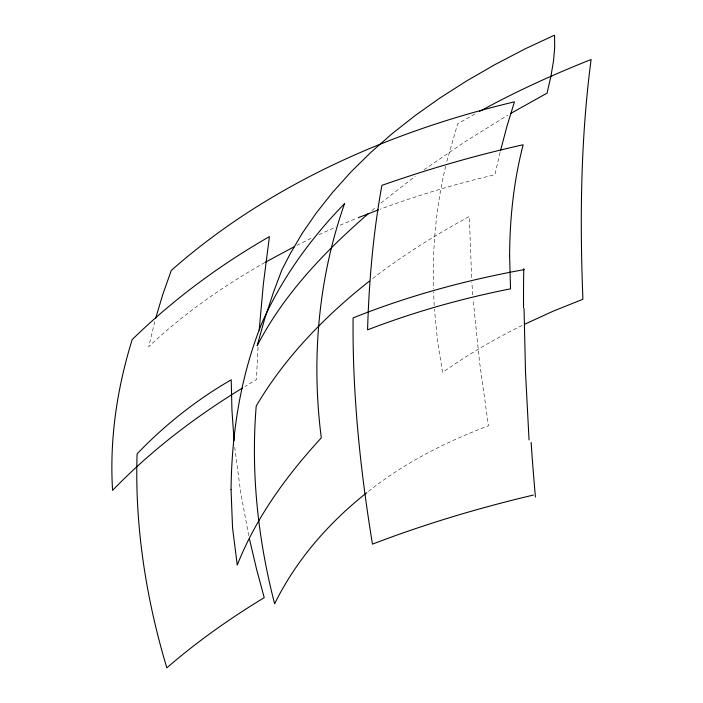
<?xml version="1.0" encoding="UTF-8"?>
<svg xmlns="http://www.w3.org/2000/svg" width="703" height="703" viewBox="0 0 703 703"><rect width="100%" height="100%" fill="white"/><g stroke="black" fill="none" stroke-linecap="round" stroke-linejoin="round"><path stroke-width="0.53" stroke-dasharray="3.52 2.64" d="M258.071 347.291L256.393 379.629L245.022 386.457M445.658 166.172C436.176 206.339 432.275 247.772 433.461 289.003M500.061 152.446L494.921 174.748C456.001 183.843 417.644 195.311 380.174 209.213M446.809 161.391L457.688 123.737L476.151 113.341M154.801 321.552L148.728 346.72C183.457 313.679 223.185 286.253 264.759 262.571M371.852 210.619L376.325 206.84M380.85 203.07L415.28 176.181M368.46 491.362C404.401 462.882 445.676 441.923 488.453 425.798L479.428 361.122L473.093 299.135M372.757 278.511C403.091 255.101 435.684 234.723 469.349 216.471L471.695 279.891M424.041 169.774L464.999 141.742L507.821 115.16M296.877 245.365L312.624 237.632M522.074 325.489C494.385 338.987 467.776 354.681 442.6 372.423L437.635 341.623L434.436 309.153M318.995 234.626L335.955 226.981M340.041 225.215L356.562 218.343M248.748 535.677L240.654 492.311L234.732 447.354M472.75 294.829L471.836 282.017M434.199 305.462L433.549 291.736"/><path stroke-width="1.05" d="M259.196 330.094L263.388 283.722L269.425 236.612C219.67 265.128 173.237 299.487 132.19 339.584C117.093 388.214 109.378 439.428 112.585 490.36C151.022 450.553 195.381 416.809 242.526 387.986M500.466 150.785L506.986 126.215L514.447 101.838C389.62 131.496 268.177 184.994 171.286 270.418L162.78 294.478L155.679 318.283M368.539 213.457C324.935 251.358 283.854 293.995 257.166 345.779L264.803 318.415L273.669 291.736L281.868 269.926L290.102 253.95L302.264 233.273L316.288 212.947L332.791 192.147L351.043 171.866L371.193 152.041L392.353 133.491L415.394 115.38L440.122 97.875L466.291 81.144L495.176 64.465L525.651 48.604L554.562 35.15L554.676 47.619L553.586 60.423L550.906 76.355L547.075 93.13L510.773 113.42M366.834 492.636C328.855 522.68 296.033 560.142 274.627 603.798C257.931 539.456 250.743 472.363 256.217 406.018C284.943 357.229 325.129 316.06 369.374 281.147M265.506 262.149L294.539 246.551M479.42 111.54L480.237 111.092M481.063 110.643C516.547 91.162 553.489 74.43 591.109 59.527C580.634 138.948 579.755 219.327 582.901 299.267L553.182 311.165L524.482 324.303M358.231 217.675L378.469 209.846M533.349 495.07C478.752 507.961 424.876 524.078 372.476 544.131C360.208 469.402 352.317 393.715 353.099 317.905C408.232 295.831 465.852 280.189 524.253 269.601M249.416 538.797L256.586 569.298L264.214 597.673C229.951 618.42 197.112 641.611 166.831 667.85C146.066 598.613 134.686 526.248 137.085 453.866C164.783 424.92 196.532 399.849 231.217 379.787L231.928 409.902L234.081 440.693M529.043 439.911L525.51 372.37L524.043 308.626M523.542 307.8A732.043 188.606 79.7 0 1 523.779 268.722M535.44 497.039A711.225 179.493 79.9 0 1 531.125 442.38M231.05 489.683L232.544 527.909L237.263 565.036C256.068 517.364 286.798 475.36 321.306 437.855C311.174 359.365 318.266 278.37 344.602 203.589C310.585 238.475 281.481 278.652 261.771 323.354C240.611 375.947 231.621 433.136 231.05 489.683M509.613 256.024L510.527 288.845C461.827 298.45 413.891 312.009 367.564 329.839C369.005 281.437 373.188 233.036 381.914 185.364C428.153 169.107 475.298 155.416 523.155 144.765C513.77 181.058 509.719 218.58 509.613 256.024"/></g></svg>
